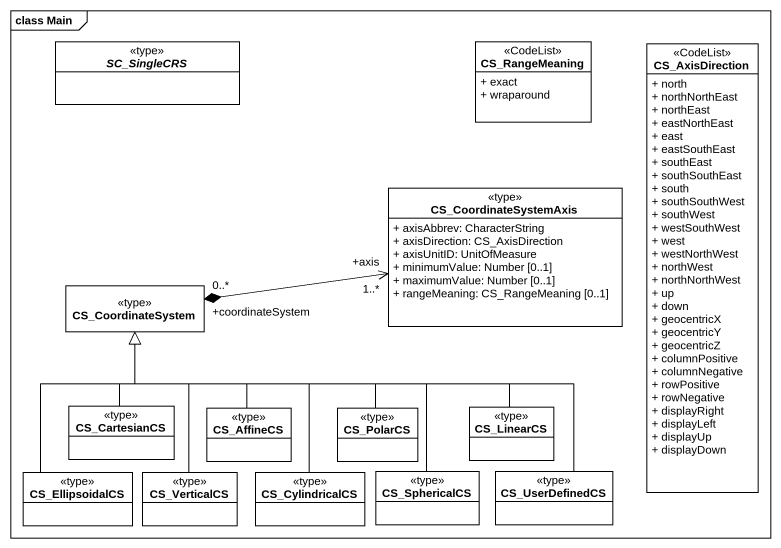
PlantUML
@startuml
mainframe class Main
hide circle
hide empty members
skinparam classAttributeIconSize 0
abstract class SC_SingleCRS <<type>>
class CS_RangeMeaning <<CodeList>> {
  + exact
  + wraparound
}
class CS_AxisDirection <<CodeList>> {
  + north
  + northNorthEast
  + northEast
  + eastNorthEast
  + east
  + eastSouthEast
  + southEast
  + southSouthEast
  + south
  + southSouthWest
  + southWest
  + westSouthWest
  + west
  + westNorthWest
  + northWest
  + northNorthWest
  + up
  + down
  + geocentricX
  + geocentricY
  + geocentricZ
  + columnPositive
  + columnNegative
  + rowPositive
  + rowNegative
  + displayRight
  + displayLeft
  + displayUp
  + displayDown
}
class CS_CoordinateSystemAxis <<type>> {
  + axisAbbrev: CharacterString
  + axisDirection: CS_AxisDirection
  + axisUnitID: UnitOfMeasure
  + minimumValue: Number [0..1]
  + maximumValue: Number [0..1]
  + rangeMeaning: CS_RangeMeaning [0..1]
}
class CS_CoordinateSystem <<type>>
class CS_CartesianCS <<type>>
class CS_AffineCS <<type>>
class CS_PolarCS <<type>>
class CS_LinearCS <<type>>
class CS_EllipsoidalCS <<type>>
class CS_VerticalCS <<type>>
class CS_CylindricalCS <<type>>
class CS_SphericalCS <<type>>
class CS_UserDefinedCS <<type>>
CS_CoordinateSystemAxis "+axis\n1..*" <-left-* "+coordinateSystem\n0..*" CS_CoordinateSystem
CS_CartesianCS -up-|> CS_CoordinateSystem
CS_AffineCS -up-|> CS_CoordinateSystem
CS_PolarCS -left-|> CS_CoordinateSystem
CS_LinearCS -left-|> CS_CoordinateSystem
CS_EllipsoidalCS -up-|> CS_CoordinateSystem
CS_VerticalCS -up-|> CS_CoordinateSystem
CS_CylindricalCS -up-|> CS_CoordinateSystem
CS_SphericalCS -up-|> CS_CoordinateSystem
CS_UserDefinedCS -left-|> CS_CoordinateSystem
@enduml
